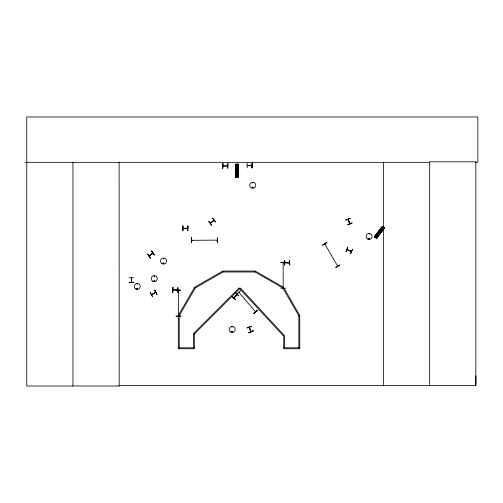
<?xml version="1.0" encoding="UTF-8"?>
<svg xmlns="http://www.w3.org/2000/svg" width="503" height="503" viewBox="0 0 503 503"><rect width="100%" height="100%" fill="white"/><g stroke="black" fill="none" stroke-linecap="round" stroke-linejoin="round"><path stroke-width="0.75" d="M475.498 162.337L477.85 162.337L477.85 116.985L26.772 116.985L26.772 386.015L119.186 386.015L119.123 385.487L475.844 385.487L475.913 375.76M149.139 255.926L152.837 252.959M213.649 220.421L214.008 220.169M347.969 219.446L349.956 223.722M131.503 277.775L131.604 282.617L131.333 277.782M131.365 282.592L131.358 282.057L131.528 282.585M178.427 315.991L178.42 315.456L178.59 315.991M283.371 262.849L283.371 262.516M283.346 288.056L283.34 287.722M137.489 284L136.979 283.862L137.464 283.994M137.552 288.76C136.973 287.584 136.835 289.577 137.482 288.816M137.652 288.785C136.961 286.987 136.502 290.231 137.696 288.672M153.949 280.919C154.918 280.039 154.258 281.774 154.025 281.064M163.293 258.504C163.827 259.535 163.802 257.618 163.318 258.636M163.085 263.314C164.456 261.799 163.55 265.068 163.173 263.1M163.827 263.39C163.374 262.138 163.029 264.408 163.877 263.314M231.896 326.912L232.386 326.78L231.952 327.032M231.845 331.571C232.549 332.672 232.367 330.823 231.958 331.452M253.003 182.815L252.563 182.564L252.921 182.916M253.078 187.493C252.11 188.374 252.764 186.638 253.003 187.349M368.724 238.636C369.799 237.617 368.862 239.874 368.85 238.435M369.309 233.964L368.8 233.826L369.259 234.014M369.504 238.762C368.737 236.944 368.372 240.195 369.485 238.636M239.246 292.476L238.799 292.287M255.228 311.533L255.687 311.697L255.354 311.357M155.741 292.218L151.636 294.695L155.811 292.406M131.308 277.882L131.572 282.535L131.553 277.832M178.395 315.557L178.427 315.941L178.427 290.25M178.615 315.89L178.615 315.557M283.346 262.855L283.346 262.434M283.126 287.722L283.151 288.106L283.151 262.421M233.989 298.153C242.503 289.018 232.311 298.493 234.323 297.839M236.875 294.846L236.913 294.437M324.812 243.999L325.234 244.238L324.806 243.886M337.582 266.112L337.551 265.628L337.821 266.093M337.431 265.817L337.79 265.993M255.549 311.829L255.43 311.363M375.754 237.485L376.055 236.951M154.679 281.152C154.408 279.203 153.214 282.246 154.691 281.032M252.349 187.261C252.915 189.027 253.355 186.45 252.537 187.116M232.575 331.766C230.902 332.873 232.619 329.968 232.461 331.961M236.731 176.999L237.064 176.446M350.503 253.644L352.421 249.237M350.666 253.713L352.603 249.318M192.152 240.277L191.618 240.283M284.692 262.673L289.502 262.805L284.667 262.912M182.872 228.261L187.682 228.261M222.886 165.833L223.319 165.808M222.986 166.053L227.708 166.179L227.633 165.814L227.262 166.053M247.174 165.43L247.608 165.65M251.072 331.552L249.237 327.208L250.871 331.703M374.528 236.794L382.431 226.444L374.565 236.825M374.653 236.888L382.601 226.576M374.773 236.982L382.676 226.639M374.817 237.014L382.714 226.664M374.917 237.095L382.84 226.759M382.456 227.431L375.024 237.171L382.494 227.463M375.219 237.309L375.804 237.756M376.42 237.259L383.839 227.507L376.458 237.29M376.112 237.988L383.971 227.608M384.097 227.702L376.2 238.051L384.141 227.74M376.363 238.183L384.21 227.796M376.445 238.246L384.342 227.89L376.483 238.271M384.047 228.632L376.609 238.365L374.402 236.699L382.305 226.35L384.512 228.022M154.459 276.361L154.144 275.952L154.39 276.386M191.618 240.113L192.102 240.321M191.718 240.327L217.359 240.113M192.089 240.296L191.668 240.277M284.742 262.673L289.451 262.862M152.918 253.204L149.265 256.058M210.713 223.055L210.449 223.263M222.936 165.833L227.645 165.833M182.922 228.475L187.632 228.431M247.225 165.43L251.915 165.418M251.915 165.619L247.275 165.65M231.933 296.726L235.605 299.832M234.027 298.185L237.171 294.507M210.285 223.055L213.945 220.195M237.001 293.758L240.673 290.659M253.839 313.4L257.448 310.225M253.958 313.539L257.429 310.2L253.971 313.551M178.395 290.759L178.59 290.25M149.221 256.14L153.013 253.135M212.562 218.352L215.605 222.075M214.121 220.295L210.436 223.244M210.361 223.338L214.152 220.333M322.769 244.999L326.919 242.572M150.177 292.627L152.516 296.833M155.861 292.406L151.61 294.683M345.731 219.968L350.189 218.164M345.806 220.151L350.258 218.333M347.667 224.696L352.119 222.873M347.749 224.891L352.106 222.842M247.08 327.918L251.588 326.246M248.752 332.502L253.279 330.886M238.925 292.18L239.063 292.633M288.999 262.61L289.502 262.641M289.401 262.855L289.018 262.811M238.133 164.129L235.354 164.173L235.511 177.188M235.555 165.493L237.963 165.462M235.567 166.374L237.969 166.348M235.58 167.694L237.982 167.669M235.593 168.87L237.994 168.845M235.605 170.19L238.007 170.165M235.668 175.855L238.07 175.83M235.272 176.245L238.479 176.207M235.272 176.339L238.479 176.308M235.498 177.188L238.277 177.15L238.076 164.129M217.34 237.793L217.642 242.597L217.353 237.793M191.668 240.113L192.089 240.094M217.309 240.277L216.837 240.308L217.258 240.088M284.711 265.156L284.61 260.353M289.483 260.321L289.785 265.125L289.521 260.321M129.013 277.763L133.823 277.757M129.045 282.667L133.848 282.604M280.831 288.175L285.641 288.206M176.1 290.024L180.91 290.237L176.144 290.068M176.107 316.073L180.91 316.041M176.107 316.274L180.917 316.217M25.15 162.526L26.772 162.519M26.772 162.337L429.675 162.337M247.174 163.11L247.136 167.92M227.966 163.513L227.696 168.323L227.941 163.513M247.155 165.65L251.99 165.65M182.872 225.941L182.872 230.751M178.005 287.534L177.98 292.337M172.982 289.854L177.634 289.829M172.913 290.068L177.748 290.068M178.295 347.812L194.321 347.812M283.749 347.812L299.769 347.812M137.231 289.106L136.816 288.785M251.544 165.65L251.978 165.43M351.257 251.494L346.944 249.57M349.774 223.778L347.95 219.321L349.755 223.804M250.903 331.628L249.268 327.145M347.07 249.438L351.434 251.337M346.925 249.614L351.358 251.544M255.505 311.829L255.228 311.489M381.645 227.507L383.556 228.966M381.111 228.211L383.022 229.67M380.306 229.261L382.217 230.72M379.595 230.192L381.507 231.65M378.79 231.242L380.702 232.7M375.357 235.75L377.269 237.209M374.804 235.813L377.357 237.756M374.748 235.888L377.294 237.837M232.065 296.575L235.718 299.7M337.62 265.703L337.796 266.049M238.831 292.325L255.518 311.791M212.756 218.201L215.743 221.968M151.447 251.129L154.465 254.876M147.631 254.16L150.617 257.926M348.221 219.346L349.937 223.672M324.831 243.986L337.651 266.131M154.685 290.149L156.999 294.362M150.353 292.532L152.667 296.745M251.613 326.309L247.092 327.95M237.944 164.135L238.089 177.15L237.919 164.135M237.768 164.135L237.9 177.157M237.668 164.135L237.793 177.157M237.617 164.902L237.749 177.157M237.454 164.135L237.642 177.157M237.359 164.902L237.479 176.39M237.309 164.909L237.422 176.396M237.253 177.163L236.517 177.169M236.209 164.927L236.322 176.415M236.152 164.927L236.272 176.415M236.033 164.167L236.127 177.182M236.02 177.188L235.888 164.934L235.964 177.188M235.681 164.934L235.876 177.188M235.681 177.188L235.542 164.173L235.662 177.188M284.434 260.353L284.465 265.156M191.536 237.793L191.568 242.603M178.59 290.3L178.596 290.734M133.848 282.573L129.045 282.604M475.844 385.487L475.844 161.815L429.675 161.815L429.675 385.487M383.5 162.337L383.5 386.015M298.839 347.812L298.839 315.765L282.812 288.005L255.059 271.985L223.011 271.985L195.252 288.005L179.231 315.765L179.231 347.812M284.679 347.812L284.679 335.702L283.749 335.702L283.749 348.742L299.769 348.742L299.769 315.765L298.839 315.765L299.643 315.293L283.623 287.54L282.812 288.005L283.277 287.2L255.524 271.174L255.059 271.985L255.059 271.048L223.011 271.048L223.011 271.985L222.54 271.174L194.787 287.2L195.252 288.005L194.447 287.54L178.42 315.293L179.231 315.765L178.295 315.765L178.295 348.742L194.321 348.742L194.321 333.992L193.385 333.992L193.385 347.812M252.016 163.11L252.047 167.92M222.823 163.513L222.823 168.323M187.751 225.941L187.751 230.751M182.633 225.941L182.633 230.751M177.804 287.534L177.804 292.337M172.862 287.534L172.862 292.337M119.117 162.337L119.186 386.015M72.948 162.337L72.948 386.015M236.284 169.385C236.957 171.416 237.85 167.927 236.284 169.385M379.652 231.242C380.042 233.348 381.412 230.016 379.652 231.242M347.724 247.193L346.033 251.701L347.705 247.187M235.404 292.664L238.887 295.99L235.391 292.683M239.032 288.005L193.712 333.332L194.372 333.992L240.377 288.03L283.925 335.067L283.239 335.702L239.032 288.005M147.656 254.141L150.435 258.07L147.656 254.141M151.636 250.984L154.408 254.92L151.636 250.984M208.795 221.339L211.593 225.256L208.795 221.339M326.818 242.396L322.8 245.062L326.818 242.396M339.821 264.918L335.809 267.577L339.821 264.918M154.861 290.055L156.949 294.393L154.836 290.068M253.254 330.823L248.828 332.722L253.254 330.823M191.605 237.793L191.366 242.603L191.605 237.793M285.641 262.138L280.831 262.434L285.641 262.138M252.248 163.11L251.978 167.92L252.248 163.11M222.886 163.513L222.622 168.323L222.854 163.513M187.952 225.941L187.682 230.751L187.927 225.941M172.931 287.534L172.661 292.337L172.894 287.534M182.841 230.751L182.841 225.941L182.809 230.751M162.029 263.704A3.043 3.043 0 0 0 166.587 261.07A3.043 3.043 0 0 0 162.029 258.435A3.043 3.043 0 0 0 162.029 263.704M367.548 238.994A3.005 3.005 0 0 0 372.057 236.391A3.005 3.005 0 0 0 367.548 233.788A3.005 3.005 0 0 0 367.548 238.994M230.657 332.005A2.999 2.999 0 0 0 235.159 329.408A2.999 2.999 0 0 0 230.657 326.812A2.999 2.999 0 0 0 230.657 332.005M251.249 187.845A3.005 3.005 0 0 0 255.757 185.242A3.005 3.005 0 0 0 251.249 182.646A3.005 3.005 0 0 0 251.249 187.845M152.774 281.271A2.999 2.999 0 0 0 157.269 278.675A2.999 2.999 0 0 0 152.774 276.078A2.999 2.999 0 0 0 152.774 281.271M135.741 289.011A2.987 2.987 0 0 0 140.218 286.427A2.987 2.987 0 0 0 135.741 283.843A2.987 2.987 0 0 0 135.741 289.011"/></g></svg>
